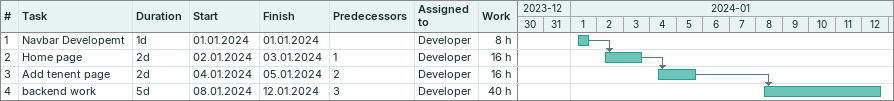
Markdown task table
| ID | Task | Duration | Start | Finish | Predecessors | Resources | Work (h) |
|---|---|---|---|---|---|---|---|
| 1 | Navbar Developemt | 1d | 2024-01-01 | 2024-01-01 |  | Developer | 8 |
| 2 | Home page | 2d | 2024-01-02 | 2024-01-03 | 1 | Developer | 16 |
| 3 | Add tenent page | 2d | 2024-01-04 | 2024-01-05 | 2 | Developer | 16 |
| 4 | backend work | 5d | 2024-01-08 | 2024-01-12 | 3 | Developer | 40 |
